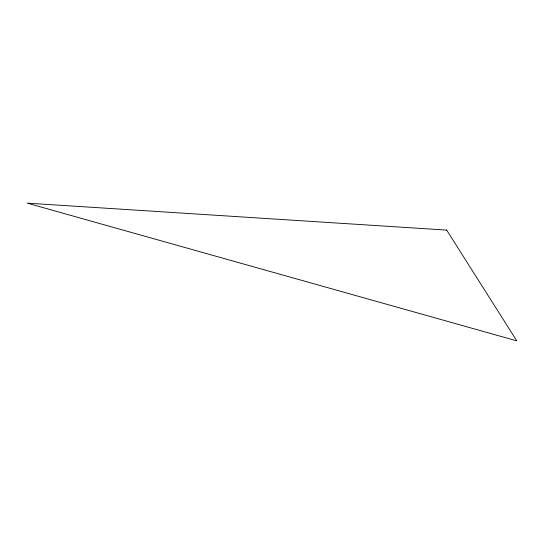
<?xml version="1.0" encoding="UTF-8"?>
<svg xmlns="http://www.w3.org/2000/svg" width="544" height="544" viewBox="0 0 544 544"><rect width="100%" height="100%" fill="white"/><g stroke="black" fill="none" stroke-linecap="round" stroke-linejoin="round"><path stroke-width="0.82" d="M446.665 230.098L27.2 203.143L516.8 340.857L446.665 230.098"/></g></svg>
